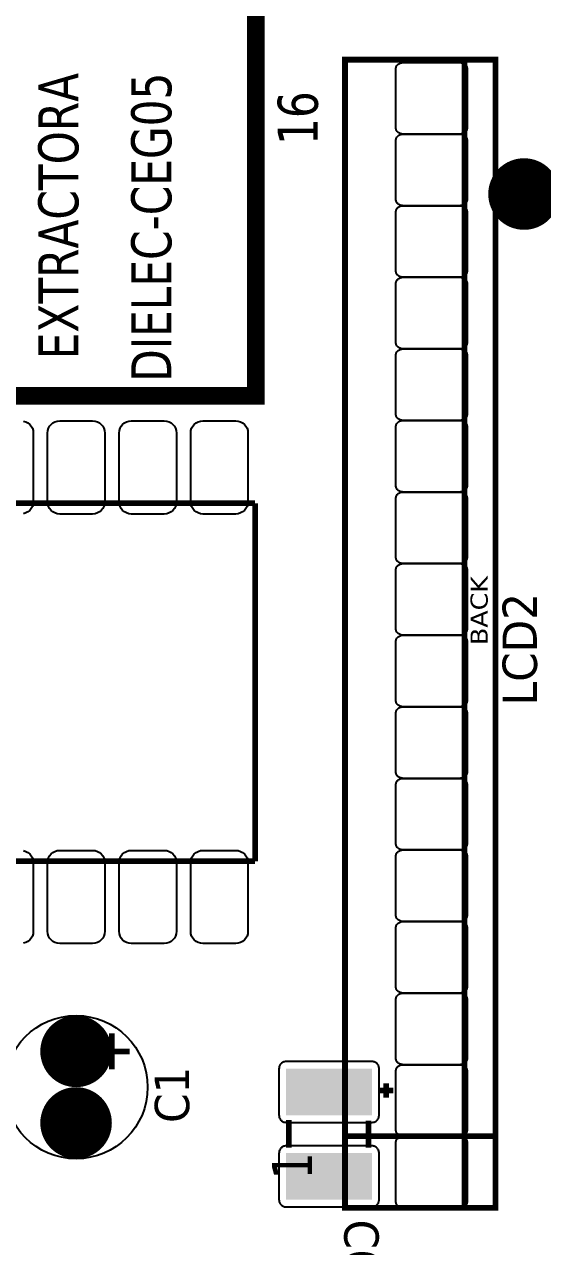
# Model space of a CAD drawing. Header units: millimetres. Extents: x 123.5 to 144.3, y 105.4 to 121.6.
# Drawn here: x 129.239 to 130.325, y 110.335 to 112.895 of the extents above; entities that cross this region are included whole.
import ezdxf

# ---------------------------------------------------------------- set-up
doc = ezdxf.new("R2010")
doc.units = ezdxf.units.MM
doc.layers.add('DESC', color=250, linetype='Continuous')
doc.styles.get("Standard").update_dxf_attribs({"font": 'tahoma.ttf'})

# ---------------------------------------------------------------- blocks, each defined once
blk = doc.blocks.new('RPAD')
blk.add_trace([(-0.5, -0.5), (-0.5, 0.5), (0.5, -0.5), (0.5, 0.5)])
blk = doc.blocks.new('EPAD')
at = {"const_width": 0.5}
blk.add_lwpolyline([(-0.25, 0, 1), (0.25, 0, 1)], format="xyb", close=True, dxfattribs=at)
blk = doc.blocks.new('DIELEC_CEGH')
for points, const_width in [([(131.7, 114.0599), (131.7, 112.0599)], 0.008), ([(131.7, 114.0599), (131.7, 112.0599)], 0.008), ([(131.7, 114.0599), (131.7, 112.0599)], 0.008), ([(132.2, 114.0599), (132.2, 112.0599)], 0.008), ([(132.2, 114.0599), (132.2, 112.0599)], 0.008), ([(132.2, 114.0599), (132.2, 112.0599)], 0.008), ([(132.3501, 112.0589), (132.98, 112.0589), (132.98, 112.4762), (132.3501, 112.4762), (132.3501, 112.0589)], 0.025), ([(132.3501, 112.0589), (132.98, 112.0589), (132.98, 112.4762), (132.3501, 112.4762), (132.3501, 112.0589)], 0.025), ([(132.3501, 112.0589), (132.98, 112.0589), (132.98, 112.4762), (132.3501, 112.4762), (132.3501, 112.0589)], 0.025), ([(131.4343, 112.2351), (131.4343, 112.2851)], 0.008), ([(131.4343, 112.2351), (131.4343, 112.2851)], 0.008), ([(131.4343, 112.2351), (131.4343, 112.2851)], 0.008), ([(131.4593, 112.2601), (131.4093, 112.2601)], 0.008), ([(131.4593, 112.2601), (131.4093, 112.2601)], 0.008), ([(131.4593, 112.2601), (131.4093, 112.2601)], 0.008), ([(132.2, 112.0599), (131.7, 112.0599)], 0.008), ([(132.2, 112.0599), (131.7, 112.0599)], 0.008), ([(132.2, 112.0599), (131.7, 112.0599)], 0.008), ([(131.2996, 112.0126), (131.3386, 112.0126)], 0.008), ([(131.2996, 112.0126), (131.3386, 112.0126)], 0.008), ([(131.2996, 112.0126), (131.3386, 112.0126)], 0.008), ([(131.2157, 111.7241), (132.8197, 111.7241), (132.8197, 111.9343), (131.2157, 111.9343), (131.2157, 111.7241)], 0.008), ([(131.2157, 111.7241), (132.8197, 111.7241), (132.8197, 111.9343), (131.2157, 111.9343), (131.2157, 111.7241)], 0.008), ([(131.2157, 111.7241), (132.8197, 111.7241), (132.8197, 111.9343), (131.2157, 111.9343), (131.2157, 111.7241)], 0.008), ([(131.3157, 111.9304), (131.3157, 111.728)], 0.008), ([(131.3157, 111.9304), (131.3157, 111.728)], 0.008), ([(131.3157, 111.9304), (131.3157, 111.728)], 0.008), ([(131.2996, 111.9016), (131.3376, 111.9016)], 0.008), ([(131.2996, 111.9016), (131.3376, 111.9016)], 0.008), ([(131.2996, 111.9016), (131.3376, 111.9016)], 0.008), ([(131.3696, 111.8766), (131.3896, 111.8766)], 0.008), ([(131.3696, 111.8766), (131.3896, 111.8766)], 0.008), ([(131.3696, 111.8766), (131.3896, 111.8766)], 0.008), ([(131.3796, 111.8866), (131.3796, 111.8666)], 0.008), ([(131.3796, 111.8866), (131.3796, 111.8666)], 0.008), ([(131.3796, 111.8866), (131.3796, 111.8666)], 0.008), ([(131.2185, 111.7674), (132.8169, 111.7674)], 0.008), ([(131.2185, 111.7674), (132.8169, 111.7674)], 0.008), ([(131.2185, 111.7674), (132.8169, 111.7674)], 0.008)]:
    blk.add_lwpolyline(points, dxfattribs=dict(const_width=const_width))
for points in [[(131.7147, 112.3834), (131.7137, 112.3802), (131.7122, 112.3773), (131.7101, 112.3748), (131.7076, 112.3727), (131.7047, 112.3712), (131.7015, 112.3702), (131.698, 112.3699), (131.602, 112.3699), (131.5986, 112.3702), (131.5954, 112.3712), (131.5925, 112.3727), (131.59, 112.3748), (131.5879, 112.3773), (131.5864, 112.3802), (131.5854, 112.3834)], [(132.3147, 112.3834), (132.3137, 112.3802), (132.3122, 112.3773), (132.3101, 112.3748), (132.3076, 112.3727), (132.3047, 112.3712), (132.3015, 112.3702), (132.298, 112.3699), (132.202, 112.3699), (132.1986, 112.3702), (132.1954, 112.3712), (132.1925, 112.3727), (132.19, 112.3748), (132.1879, 112.3773), (132.1864, 112.3802), (132.1854, 112.3834)]]:
    blk.add_lwpolyline(points)
for points in [[(131.715, 112.3329), (131.715, 112.2869), (131.7147, 112.2834), (131.7137, 112.2802), (131.7122, 112.2773), (131.7101, 112.2748), (131.7076, 112.2727), (131.7047, 112.2712), (131.7015, 112.2702), (131.698, 112.2699), (131.602, 112.2699), (131.5986, 112.2702), (131.5954, 112.2712), (131.5925, 112.2727), (131.59, 112.2748), (131.5879, 112.2773), (131.5864, 112.2802), (131.5854, 112.2834), (131.585, 112.2869), (131.585, 112.3329), (131.5854, 112.3364), (131.5864, 112.3396), (131.5879, 112.3425), (131.59, 112.345), (131.5925, 112.347), (131.5954, 112.3486), (131.5986, 112.3495), (131.602, 112.3499), (131.698, 112.3499), (131.7015, 112.3495), (131.7047, 112.3486), (131.7076, 112.347), (131.7101, 112.345), (131.7122, 112.3425), (131.7137, 112.3396), (131.7147, 112.3364), (131.715, 112.3329)], [(132.185, 112.2869), (132.185, 112.3329), (132.1854, 112.3364), (132.1864, 112.3396), (132.1879, 112.3425), (132.19, 112.345), (132.1925, 112.347), (132.1954, 112.3486), (132.1986, 112.3495), (132.202, 112.3499), (132.298, 112.3499), (132.3015, 112.3495), (132.3047, 112.3486), (132.3076, 112.347), (132.3101, 112.345), (132.3122, 112.3425), (132.3137, 112.3396), (132.3147, 112.3364), (132.315, 112.3329), (132.315, 112.2869), (132.3147, 112.2834), (132.3137, 112.2802), (132.3122, 112.2773), (132.3101, 112.2748), (132.3076, 112.2727), (132.3047, 112.2712), (132.3015, 112.2702), (132.298, 112.2699), (132.202, 112.2699), (132.1986, 112.2702), (132.1954, 112.2712), (132.1925, 112.2727), (132.19, 112.2748), (132.1879, 112.2773), (132.1864, 112.2802), (132.1854, 112.2834), (132.185, 112.2869)], [(131.715, 112.2329), (131.715, 112.1869), (131.7147, 112.1834), (131.7137, 112.1802), (131.7122, 112.1773), (131.7101, 112.1748), (131.7076, 112.1727), (131.7047, 112.1712), (131.7015, 112.1702), (131.698, 112.1699), (131.602, 112.1699), (131.5986, 112.1702), (131.5954, 112.1712), (131.5925, 112.1727), (131.59, 112.1748), (131.5879, 112.1773), (131.5864, 112.1802), (131.5854, 112.1834), (131.585, 112.1869), (131.585, 112.2329), (131.5854, 112.2364), (131.5864, 112.2396), (131.5879, 112.2425), (131.59, 112.245), (131.5925, 112.247), (131.5954, 112.2486), (131.5986, 112.2495), (131.602, 112.2499), (131.698, 112.2499), (131.7015, 112.2495), (131.7047, 112.2486), (131.7076, 112.247), (131.7101, 112.245), (131.7122, 112.2425), (131.7137, 112.2396), (131.7147, 112.2364), (131.715, 112.2329)], [(132.185, 112.1869), (132.185, 112.2329), (132.1854, 112.2364), (132.1864, 112.2396), (132.1879, 112.2425), (132.19, 112.245), (132.1925, 112.247), (132.1954, 112.2486), (132.1986, 112.2495), (132.202, 112.2499), (132.298, 112.2499), (132.3015, 112.2495), (132.3047, 112.2486), (132.3076, 112.247), (132.3101, 112.245), (132.3122, 112.2425), (132.3137, 112.2396), (132.3147, 112.2364), (132.315, 112.2329), (132.315, 112.1869), (132.3147, 112.1834), (132.3137, 112.1802), (132.3122, 112.1773), (132.3101, 112.1748), (132.3076, 112.1727), (132.3047, 112.1712), (132.3015, 112.1702), (132.298, 112.1699), (132.202, 112.1699), (132.1986, 112.1702), (132.1954, 112.1712), (132.1925, 112.1727), (132.19, 112.1748), (132.1879, 112.1773), (132.1864, 112.1802), (132.1854, 112.1834), (132.185, 112.1869)], [(131.715, 112.1329), (131.715, 112.0869), (131.7147, 112.0834), (131.7137, 112.0802), (131.7122, 112.0773), (131.7101, 112.0748), (131.7076, 112.0727), (131.7047, 112.0712), (131.7015, 112.0702), (131.698, 112.0699), (131.602, 112.0699), (131.5986, 112.0702), (131.5954, 112.0712), (131.5925, 112.0727), (131.59, 112.0748), (131.5879, 112.0773), (131.5864, 112.0802), (131.5854, 112.0834), (131.585, 112.0869), (131.585, 112.1329), (131.5854, 112.1364), (131.5864, 112.1396), (131.5879, 112.1425), (131.59, 112.145), (131.5925, 112.147), (131.5954, 112.1486), (131.5986, 112.1495), (131.602, 112.1499), (131.698, 112.1499), (131.7015, 112.1495), (131.7047, 112.1486), (131.7076, 112.147), (131.7101, 112.145), (131.7122, 112.1425), (131.7137, 112.1396), (131.7147, 112.1364), (131.715, 112.1329)], [(132.185, 112.0869), (132.185, 112.1329), (132.1854, 112.1364), (132.1864, 112.1396), (132.1879, 112.1425), (132.19, 112.145), (132.1925, 112.147), (132.1954, 112.1486), (132.1986, 112.1495), (132.202, 112.1499), (132.298, 112.1499), (132.3015, 112.1495), (132.3047, 112.1486), (132.3076, 112.147), (132.3101, 112.145), (132.3122, 112.1425), (132.3137, 112.1396), (132.3147, 112.1364), (132.315, 112.1329), (132.315, 112.0869), (132.3147, 112.0834), (132.3137, 112.0802), (132.3122, 112.0773), (132.3101, 112.0748), (132.3076, 112.0727), (132.3047, 112.0712), (132.3015, 112.0702), (132.298, 112.0699), (132.202, 112.0699), (132.1986, 112.0702), (132.1954, 112.0712), (132.1925, 112.0727), (132.19, 112.0748), (132.1879, 112.0773), (132.1864, 112.0802), (132.1854, 112.0834), (132.185, 112.0869)], [(131.2271, 111.8866), (131.2921, 111.8866), (131.2932, 111.8866), (131.2942, 111.8868), (131.2951, 111.887), (131.2961, 111.8873), (131.2969, 111.8877), (131.2978, 111.8882), (131.2985, 111.8888), (131.2992, 111.8894), (131.2999, 111.8902), (131.3004, 111.8909), (131.3009, 111.8917), (131.3013, 111.8926), (131.3017, 111.8935), (131.3019, 111.8945), (131.3021, 111.8955), (131.3021, 111.8966), (131.3021, 112.0166), (131.3021, 112.0176), (131.3019, 112.0186), (131.3017, 112.0196), (131.3013, 112.0205), (131.3009, 112.0214), (131.3004, 112.0222), (131.2999, 112.023), (131.2992, 112.0237), (131.2985, 112.0243), (131.2978, 112.0249), (131.2969, 112.0254), (131.2961, 112.0258), (131.2951, 112.0261), (131.2942, 112.0264), (131.2932, 112.0265), (131.2921, 112.0266), (131.2271, 112.0266), (131.2261, 112.0265), (131.2251, 112.0264), (131.2241, 112.0261), (131.2232, 112.0258), (131.2223, 112.0254), (131.2215, 112.0249), (131.2207, 112.0243), (131.22, 112.0237), (131.2194, 112.023), (131.2188, 112.0222), (131.2183, 112.0214), (131.2179, 112.0205), (131.2176, 112.0196), (131.2173, 112.0186), (131.2172, 112.0176), (131.2171, 112.0166), (131.2171, 111.8966), (131.2172, 111.8955), (131.2173, 111.8945), (131.2176, 111.8935), (131.2179, 111.8926), (131.2183, 111.8917), (131.2188, 111.8909), (131.2194, 111.8902), (131.22, 111.8894), (131.2207, 111.8888), (131.2215, 111.8882), (131.2223, 111.8877), (131.2232, 111.8873), (131.2241, 111.887), (131.2251, 111.8868), (131.2261, 111.8866), (131.2271, 111.8866)], [(131.3451, 111.8866), (131.4101, 111.8866), (131.4112, 111.8866), (131.4122, 111.8868), (131.4131, 111.887), (131.4141, 111.8873), (131.4149, 111.8877), (131.4158, 111.8882), (131.4165, 111.8888), (131.4172, 111.8894), (131.4179, 111.8902), (131.4184, 111.8909), (131.4189, 111.8917), (131.4193, 111.8926), (131.4197, 111.8935), (131.4199, 111.8945), (131.4201, 111.8955), (131.4201, 111.8966), (131.4201, 112.0166), (131.4201, 112.0176), (131.4199, 112.0186), (131.4197, 112.0196), (131.4193, 112.0205), (131.4189, 112.0214), (131.4184, 112.0222), (131.4179, 112.023), (131.4172, 112.0237), (131.4165, 112.0243), (131.4158, 112.0249), (131.4149, 112.0254), (131.4141, 112.0258), (131.4131, 112.0261), (131.4122, 112.0264), (131.4112, 112.0265), (131.4101, 112.0266), (131.3451, 112.0266), (131.3441, 112.0265), (131.3431, 112.0264), (131.3421, 112.0261), (131.3412, 112.0258), (131.3403, 112.0254), (131.3395, 112.0249), (131.3387, 112.0243), (131.338, 112.0237), (131.3374, 112.023), (131.3368, 112.0222), (131.3363, 112.0214), (131.3359, 112.0205), (131.3356, 112.0196), (131.3353, 112.0186), (131.3352, 112.0176), (131.3351, 112.0166), (131.3351, 111.8966), (131.3352, 111.8955), (131.3353, 111.8945), (131.3356, 111.8935), (131.3359, 111.8926), (131.3363, 111.8917), (131.3368, 111.8909), (131.3374, 111.8902), (131.338, 111.8894), (131.3387, 111.8888), (131.3395, 111.8882), (131.3403, 111.8877), (131.3412, 111.8873), (131.3421, 111.887), (131.3431, 111.8868), (131.3441, 111.8866), (131.3451, 111.8866)], [(131.2257, 111.8634), (131.3057, 111.8634), (131.3068, 111.8634), (131.3078, 111.8632), (131.3087, 111.863), (131.3097, 111.8627), (131.3105, 111.8622), (131.3114, 111.8617), (131.3121, 111.8612), (131.3128, 111.8605), (131.3135, 111.8598), (131.314, 111.8591), (131.3145, 111.8582), (131.315, 111.8574), (131.3153, 111.8564), (131.3155, 111.8555), (131.3157, 111.8545), (131.3157, 111.8534), (131.3157, 111.7734), (131.3157, 111.7724), (131.3155, 111.7714), (131.3153, 111.7704), (131.315, 111.7695), (131.3145, 111.7686), (131.314, 111.7678), (131.3135, 111.767), (131.3128, 111.7663), (131.3121, 111.7657), (131.3114, 111.7651), (131.3105, 111.7646), (131.3097, 111.7642), (131.3087, 111.7639), (131.3078, 111.7636), (131.3068, 111.7635), (131.3057, 111.7634), (131.2257, 111.7634), (131.2247, 111.7635), (131.2237, 111.7636), (131.2227, 111.7639), (131.2218, 111.7642), (131.2209, 111.7646), (131.2201, 111.7651), (131.2193, 111.7657), (131.2186, 111.7663), (131.218, 111.767), (131.2174, 111.7678), (131.2169, 111.7686), (131.2165, 111.7695), (131.2162, 111.7704), (131.2159, 111.7714), (131.2158, 111.7724), (131.2157, 111.7734), (131.2157, 111.8534), (131.2158, 111.8545), (131.2159, 111.8555), (131.2162, 111.8564), (131.2165, 111.8574), (131.2169, 111.8582), (131.2174, 111.8591), (131.218, 111.8598), (131.2186, 111.8605), (131.2193, 111.8612), (131.2201, 111.8617), (131.2209, 111.8622), (131.2218, 111.8627), (131.2227, 111.863), (131.2237, 111.8632), (131.2247, 111.8634), (131.2257, 111.8634)], [(131.3257, 111.8634), (131.4057, 111.8634), (131.4068, 111.8634), (131.4078, 111.8632), (131.4087, 111.863), (131.4097, 111.8627), (131.4105, 111.8622), (131.4114, 111.8617), (131.4121, 111.8612), (131.4128, 111.8605), (131.4135, 111.8598), (131.414, 111.8591), (131.4145, 111.8582), (131.415, 111.8574), (131.4153, 111.8564), (131.4155, 111.8555), (131.4157, 111.8545), (131.4157, 111.8534), (131.4157, 111.7734), (131.4157, 111.7724), (131.4155, 111.7714), (131.4153, 111.7704), (131.415, 111.7695), (131.4145, 111.7686), (131.414, 111.7678), (131.4135, 111.767), (131.4128, 111.7663), (131.4121, 111.7657), (131.4114, 111.7651), (131.4105, 111.7646), (131.4097, 111.7642), (131.4087, 111.7639), (131.4078, 111.7636), (131.4068, 111.7635), (131.4057, 111.7634), (131.3257, 111.7634), (131.3247, 111.7635), (131.3237, 111.7636), (131.3227, 111.7639), (131.3218, 111.7642), (131.3209, 111.7646), (131.3201, 111.7651), (131.3193, 111.7657), (131.3186, 111.7663), (131.318, 111.767), (131.3174, 111.7678), (131.3169, 111.7686), (131.3165, 111.7695), (131.3162, 111.7704), (131.3159, 111.7714), (131.3158, 111.7724), (131.3157, 111.7734), (131.3157, 111.8534), (131.3158, 111.8545), (131.3159, 111.8555), (131.3162, 111.8564), (131.3165, 111.8574), (131.3169, 111.8582), (131.3174, 111.8591), (131.318, 111.8598), (131.3186, 111.8605), (131.3193, 111.8612), (131.3201, 111.8617), (131.3209, 111.8622), (131.3218, 111.8627), (131.3227, 111.863), (131.3237, 111.8632), (131.3247, 111.8634), (131.3257, 111.8634)], [(131.4257, 111.8634), (131.5057, 111.8634), (131.5068, 111.8634), (131.5078, 111.8632), (131.5087, 111.863), (131.5097, 111.8627), (131.5105, 111.8622), (131.5114, 111.8617), (131.5121, 111.8612), (131.5128, 111.8605), (131.5135, 111.8598), (131.514, 111.8591), (131.5145, 111.8582), (131.515, 111.8574), (131.5153, 111.8564), (131.5155, 111.8555), (131.5157, 111.8545), (131.5157, 111.8534), (131.5157, 111.7734), (131.5157, 111.7724), (131.5155, 111.7714), (131.5153, 111.7704), (131.515, 111.7695), (131.5145, 111.7686), (131.514, 111.7678), (131.5135, 111.767), (131.5128, 111.7663), (131.5121, 111.7657), (131.5114, 111.7651), (131.5105, 111.7646), (131.5097, 111.7642), (131.5087, 111.7639), (131.5078, 111.7636), (131.5068, 111.7635), (131.5057, 111.7634), (131.4257, 111.7634), (131.4247, 111.7635), (131.4237, 111.7636), (131.4227, 111.7639), (131.4218, 111.7642), (131.4209, 111.7646), (131.4201, 111.7651), (131.4193, 111.7657), (131.4186, 111.7663), (131.418, 111.767), (131.4174, 111.7678), (131.4169, 111.7686), (131.4165, 111.7695), (131.4162, 111.7704), (131.4159, 111.7714), (131.4158, 111.7724), (131.4157, 111.7734), (131.4157, 111.8534), (131.4158, 111.8545), (131.4159, 111.8555), (131.4162, 111.8564), (131.4165, 111.8574), (131.4169, 111.8582), (131.4174, 111.8591), (131.418, 111.8598), (131.4186, 111.8605), (131.4193, 111.8612), (131.4201, 111.8617), (131.4209, 111.8622), (131.4218, 111.8627), (131.4227, 111.863), (131.4237, 111.8632), (131.4247, 111.8634), (131.4257, 111.8634)], [(131.5257, 111.8634), (131.6057, 111.8634), (131.6068, 111.8634), (131.6078, 111.8632), (131.6087, 111.863), (131.6097, 111.8627), (131.6105, 111.8622), (131.6114, 111.8617), (131.6121, 111.8612), (131.6128, 111.8605), (131.6135, 111.8598), (131.614, 111.8591), (131.6145, 111.8582), (131.615, 111.8574), (131.6153, 111.8564), (131.6155, 111.8555), (131.6157, 111.8545), (131.6157, 111.8534), (131.6157, 111.7734), (131.6157, 111.7724), (131.6155, 111.7714), (131.6153, 111.7704), (131.615, 111.7695), (131.6145, 111.7686), (131.614, 111.7678), (131.6135, 111.767), (131.6128, 111.7663), (131.6121, 111.7657), (131.6114, 111.7651), (131.6105, 111.7646), (131.6097, 111.7642), (131.6087, 111.7639), (131.6078, 111.7636), (131.6068, 111.7635), (131.6057, 111.7634), (131.5257, 111.7634), (131.5247, 111.7635), (131.5237, 111.7636), (131.5227, 111.7639), (131.5218, 111.7642), (131.5209, 111.7646), (131.5201, 111.7651), (131.5193, 111.7657), (131.5186, 111.7663), (131.518, 111.767), (131.5174, 111.7678), (131.5169, 111.7686), (131.5165, 111.7695), (131.5162, 111.7704), (131.5159, 111.7714), (131.5158, 111.7724), (131.5157, 111.7734), (131.5157, 111.8534), (131.5158, 111.8545), (131.5159, 111.8555), (131.5162, 111.8564), (131.5165, 111.8574), (131.5169, 111.8582), (131.5174, 111.8591), (131.518, 111.8598), (131.5186, 111.8605), (131.5193, 111.8612), (131.5201, 111.8617), (131.5209, 111.8622), (131.5218, 111.8627), (131.5227, 111.863), (131.5237, 111.8632), (131.5247, 111.8634), (131.5257, 111.8634)], [(131.6257, 111.8634), (131.7057, 111.8634), (131.7068, 111.8634), (131.7078, 111.8632), (131.7087, 111.863), (131.7097, 111.8627), (131.7105, 111.8622), (131.7114, 111.8617), (131.7121, 111.8612), (131.7128, 111.8605), (131.7135, 111.8598), (131.714, 111.8591), (131.7145, 111.8582), (131.715, 111.8574), (131.7153, 111.8564), (131.7155, 111.8555), (131.7157, 111.8545), (131.7157, 111.8534), (131.7157, 111.7734), (131.7157, 111.7724), (131.7155, 111.7714), (131.7153, 111.7704), (131.715, 111.7695), (131.7145, 111.7686), (131.714, 111.7678), (131.7135, 111.767), (131.7128, 111.7663), (131.7121, 111.7657), (131.7114, 111.7651), (131.7105, 111.7646), (131.7097, 111.7642), (131.7087, 111.7639), (131.7078, 111.7636), (131.7068, 111.7635), (131.7057, 111.7634), (131.6257, 111.7634), (131.6247, 111.7635), (131.6237, 111.7636), (131.6227, 111.7639), (131.6218, 111.7642), (131.6209, 111.7646), (131.6201, 111.7651), (131.6193, 111.7657), (131.6186, 111.7663), (131.618, 111.767), (131.6174, 111.7678), (131.6169, 111.7686), (131.6165, 111.7695), (131.6162, 111.7704), (131.6159, 111.7714), (131.6158, 111.7724), (131.6157, 111.7734), (131.6157, 111.8534), (131.6158, 111.8545), (131.6159, 111.8555), (131.6162, 111.8564), (131.6165, 111.8574), (131.6169, 111.8582), (131.6174, 111.8591), (131.618, 111.8598), (131.6186, 111.8605), (131.6193, 111.8612), (131.6201, 111.8617), (131.6209, 111.8622), (131.6218, 111.8627), (131.6227, 111.863), (131.6237, 111.8632), (131.6247, 111.8634), (131.6257, 111.8634)], [(131.7257, 111.8634), (131.8057, 111.8634), (131.8068, 111.8634), (131.8078, 111.8632), (131.8087, 111.863), (131.8097, 111.8627), (131.8105, 111.8622), (131.8114, 111.8617), (131.8121, 111.8612), (131.8128, 111.8605), (131.8135, 111.8598), (131.814, 111.8591), (131.8145, 111.8582), (131.815, 111.8574), (131.8153, 111.8564), (131.8155, 111.8555), (131.8157, 111.8545), (131.8157, 111.8534), (131.8157, 111.7734), (131.8157, 111.7724), (131.8155, 111.7714), (131.8153, 111.7704), (131.815, 111.7695), (131.8145, 111.7686), (131.814, 111.7678), (131.8135, 111.767), (131.8128, 111.7663), (131.8121, 111.7657), (131.8114, 111.7651), (131.8105, 111.7646), (131.8097, 111.7642), (131.8087, 111.7639), (131.8078, 111.7636), (131.8068, 111.7635), (131.8057, 111.7634), (131.7257, 111.7634), (131.7247, 111.7635), (131.7237, 111.7636), (131.7227, 111.7639), (131.7218, 111.7642), (131.7209, 111.7646), (131.7201, 111.7651), (131.7193, 111.7657), (131.7186, 111.7663), (131.718, 111.767), (131.7174, 111.7678), (131.7169, 111.7686), (131.7165, 111.7695), (131.7162, 111.7704), (131.7159, 111.7714), (131.7158, 111.7724), (131.7157, 111.7734), (131.7157, 111.8534), (131.7158, 111.8545), (131.7159, 111.8555), (131.7162, 111.8564), (131.7165, 111.8574), (131.7169, 111.8582), (131.7174, 111.8591), (131.718, 111.8598), (131.7186, 111.8605), (131.7193, 111.8612), (131.7201, 111.8617), (131.7209, 111.8622), (131.7218, 111.8627), (131.7227, 111.863), (131.7237, 111.8632), (131.7247, 111.8634), (131.7257, 111.8634)], [(131.8257, 111.8634), (131.9057, 111.8634), (131.9068, 111.8634), (131.9078, 111.8632), (131.9087, 111.863), (131.9097, 111.8627), (131.9105, 111.8622), (131.9114, 111.8617), (131.9121, 111.8612), (131.9128, 111.8605), (131.9135, 111.8598), (131.914, 111.8591), (131.9145, 111.8582), (131.915, 111.8574), (131.9153, 111.8564), (131.9155, 111.8555), (131.9157, 111.8545), (131.9157, 111.8534), (131.9157, 111.7734), (131.9157, 111.7724), (131.9155, 111.7714), (131.9153, 111.7704), (131.915, 111.7695), (131.9145, 111.7686), (131.914, 111.7678), (131.9135, 111.767), (131.9128, 111.7663), (131.9121, 111.7657), (131.9114, 111.7651), (131.9105, 111.7646), (131.9097, 111.7642), (131.9087, 111.7639), (131.9078, 111.7636), (131.9068, 111.7635), (131.9057, 111.7634), (131.8257, 111.7634), (131.8247, 111.7635), (131.8237, 111.7636), (131.8227, 111.7639), (131.8218, 111.7642), (131.8209, 111.7646), (131.8201, 111.7651), (131.8193, 111.7657), (131.8186, 111.7663), (131.818, 111.767), (131.8174, 111.7678), (131.8169, 111.7686), (131.8165, 111.7695), (131.8162, 111.7704), (131.8159, 111.7714), (131.8158, 111.7724), (131.8157, 111.7734), (131.8157, 111.8534), (131.8158, 111.8545), (131.8159, 111.8555), (131.8162, 111.8564), (131.8165, 111.8574), (131.8169, 111.8582), (131.8174, 111.8591), (131.818, 111.8598), (131.8186, 111.8605), (131.8193, 111.8612), (131.8201, 111.8617), (131.8209, 111.8622), (131.8218, 111.8627), (131.8227, 111.863), (131.8237, 111.8632), (131.8247, 111.8634), (131.8257, 111.8634)], [(131.9257, 111.8634), (132.0057, 111.8634), (132.0068, 111.8634), (132.0078, 111.8632), (132.0087, 111.863), (132.0097, 111.8627), (132.0105, 111.8622), (132.0114, 111.8617), (132.0121, 111.8612), (132.0128, 111.8605), (132.0135, 111.8598), (132.014, 111.8591), (132.0145, 111.8582), (132.015, 111.8574), (132.0153, 111.8564), (132.0155, 111.8555), (132.0157, 111.8545), (132.0157, 111.8534), (132.0157, 111.7734), (132.0157, 111.7724), (132.0155, 111.7714), (132.0153, 111.7704), (132.015, 111.7695), (132.0145, 111.7686), (132.014, 111.7678), (132.0135, 111.767), (132.0128, 111.7663), (132.0121, 111.7657), (132.0114, 111.7651), (132.0105, 111.7646), (132.0097, 111.7642), (132.0087, 111.7639), (132.0078, 111.7636), (132.0068, 111.7635), (132.0057, 111.7634), (131.9257, 111.7634), (131.9247, 111.7635), (131.9237, 111.7636), (131.9227, 111.7639), (131.9218, 111.7642), (131.9209, 111.7646), (131.9201, 111.7651), (131.9193, 111.7657), (131.9186, 111.7663), (131.918, 111.767), (131.9174, 111.7678), (131.9169, 111.7686), (131.9165, 111.7695), (131.9162, 111.7704), (131.9159, 111.7714), (131.9158, 111.7724), (131.9157, 111.7734), (131.9157, 111.8534), (131.9158, 111.8545), (131.9159, 111.8555), (131.9162, 111.8564), (131.9165, 111.8574), (131.9169, 111.8582), (131.9174, 111.8591), (131.918, 111.8598), (131.9186, 111.8605), (131.9193, 111.8612), (131.9201, 111.8617), (131.9209, 111.8622), (131.9218, 111.8627), (131.9227, 111.863), (131.9237, 111.8632), (131.9247, 111.8634), (131.9257, 111.8634)], [(132.0257, 111.8634), (132.1057, 111.8634), (132.1068, 111.8634), (132.1078, 111.8632), (132.1087, 111.863), (132.1097, 111.8627), (132.1105, 111.8622), (132.1114, 111.8617), (132.1121, 111.8612), (132.1128, 111.8605), (132.1135, 111.8598), (132.114, 111.8591), (132.1145, 111.8582), (132.115, 111.8574), (132.1153, 111.8564), (132.1155, 111.8555), (132.1157, 111.8545), (132.1157, 111.8534), (132.1157, 111.7734), (132.1157, 111.7724), (132.1155, 111.7714), (132.1153, 111.7704), (132.115, 111.7695), (132.1145, 111.7686), (132.114, 111.7678), (132.1135, 111.767), (132.1128, 111.7663), (132.1121, 111.7657), (132.1114, 111.7651), (132.1105, 111.7646), (132.1097, 111.7642), (132.1087, 111.7639), (132.1078, 111.7636), (132.1068, 111.7635), (132.1057, 111.7634), (132.0257, 111.7634), (132.0247, 111.7635), (132.0237, 111.7636), (132.0227, 111.7639), (132.0218, 111.7642), (132.0209, 111.7646), (132.0201, 111.7651), (132.0193, 111.7657), (132.0186, 111.7663), (132.018, 111.767), (132.0174, 111.7678), (132.0169, 111.7686), (132.0165, 111.7695), (132.0162, 111.7704), (132.0159, 111.7714), (132.0158, 111.7724), (132.0157, 111.7734), (132.0157, 111.8534), (132.0158, 111.8545), (132.0159, 111.8555), (132.0162, 111.8564), (132.0165, 111.8574), (132.0169, 111.8582), (132.0174, 111.8591), (132.018, 111.8598), (132.0186, 111.8605), (132.0193, 111.8612), (132.0201, 111.8617), (132.0209, 111.8622), (132.0218, 111.8627), (132.0227, 111.863), (132.0237, 111.8632), (132.0247, 111.8634), (132.0257, 111.8634)], [(132.1257, 111.8634), (132.2057, 111.8634), (132.2068, 111.8634), (132.2078, 111.8632), (132.2087, 111.863), (132.2097, 111.8627), (132.2105, 111.8622), (132.2114, 111.8617), (132.2121, 111.8612), (132.2128, 111.8605), (132.2135, 111.8598), (132.214, 111.8591), (132.2145, 111.8582), (132.215, 111.8574), (132.2153, 111.8564), (132.2155, 111.8555), (132.2157, 111.8545), (132.2157, 111.8534), (132.2157, 111.7734), (132.2157, 111.7724), (132.2155, 111.7714), (132.2153, 111.7704), (132.215, 111.7695), (132.2145, 111.7686), (132.214, 111.7678), (132.2135, 111.767), (132.2128, 111.7663), (132.2121, 111.7657), (132.2114, 111.7651), (132.2105, 111.7646), (132.2097, 111.7642), (132.2087, 111.7639), (132.2078, 111.7636), (132.2068, 111.7635), (132.2057, 111.7634), (132.1257, 111.7634), (132.1247, 111.7635), (132.1237, 111.7636), (132.1227, 111.7639), (132.1218, 111.7642), (132.1209, 111.7646), (132.1201, 111.7651), (132.1193, 111.7657), (132.1186, 111.7663), (132.118, 111.767), (132.1174, 111.7678), (132.1169, 111.7686), (132.1165, 111.7695), (132.1162, 111.7704), (132.1159, 111.7714), (132.1158, 111.7724), (132.1157, 111.7734), (132.1157, 111.8534), (132.1158, 111.8545), (132.1159, 111.8555), (132.1162, 111.8564), (132.1165, 111.8574), (132.1169, 111.8582), (132.1174, 111.8591), (132.118, 111.8598), (132.1186, 111.8605), (132.1193, 111.8612), (132.1201, 111.8617), (132.1209, 111.8622), (132.1218, 111.8627), (132.1227, 111.863), (132.1237, 111.8632), (132.1247, 111.8634), (132.1257, 111.8634)], [(132.2257, 111.8634), (132.3057, 111.8634), (132.3068, 111.8634), (132.3078, 111.8632), (132.3087, 111.863), (132.3097, 111.8627), (132.3105, 111.8622), (132.3114, 111.8617), (132.3121, 111.8612), (132.3128, 111.8605), (132.3135, 111.8598), (132.314, 111.8591), (132.3145, 111.8582), (132.315, 111.8574), (132.3153, 111.8564), (132.3155, 111.8555), (132.3157, 111.8545), (132.3157, 111.8534), (132.3157, 111.7734), (132.3157, 111.7724), (132.3155, 111.7714), (132.3153, 111.7704), (132.315, 111.7695), (132.3145, 111.7686), (132.314, 111.7678), (132.3135, 111.767), (132.3128, 111.7663), (132.3121, 111.7657), (132.3114, 111.7651), (132.3105, 111.7646), (132.3097, 111.7642), (132.3087, 111.7639), (132.3078, 111.7636), (132.3068, 111.7635), (132.3057, 111.7634), (132.2257, 111.7634), (132.2247, 111.7635), (132.2237, 111.7636), (132.2227, 111.7639), (132.2218, 111.7642), (132.2209, 111.7646), (132.2201, 111.7651), (132.2193, 111.7657), (132.2186, 111.7663), (132.218, 111.767), (132.2174, 111.7678), (132.2169, 111.7686), (132.2165, 111.7695), (132.2162, 111.7704), (132.2159, 111.7714), (132.2158, 111.7724), (132.2157, 111.7734), (132.2157, 111.8534), (132.2158, 111.8545), (132.2159, 111.8555), (132.2162, 111.8564), (132.2165, 111.8574), (132.2169, 111.8582), (132.2174, 111.8591), (132.218, 111.8598), (132.2186, 111.8605), (132.2193, 111.8612), (132.2201, 111.8617), (132.2209, 111.8622), (132.2218, 111.8627), (132.2227, 111.863), (132.2237, 111.8632), (132.2247, 111.8634), (132.2257, 111.8634)], [(132.3257, 111.8634), (132.4057, 111.8634), (132.4068, 111.8634), (132.4078, 111.8632), (132.4087, 111.863), (132.4097, 111.8627), (132.4105, 111.8622), (132.4114, 111.8617), (132.4121, 111.8612), (132.4128, 111.8605), (132.4135, 111.8598), (132.414, 111.8591), (132.4145, 111.8582), (132.415, 111.8574), (132.4153, 111.8564), (132.4155, 111.8555), (132.4157, 111.8545), (132.4157, 111.8534), (132.4157, 111.7734), (132.4157, 111.7724), (132.4155, 111.7714), (132.4153, 111.7704), (132.415, 111.7695), (132.4145, 111.7686), (132.414, 111.7678), (132.4135, 111.767), (132.4128, 111.7663), (132.4121, 111.7657), (132.4114, 111.7651), (132.4105, 111.7646), (132.4097, 111.7642), (132.4087, 111.7639), (132.4078, 111.7636), (132.4068, 111.7635), (132.4057, 111.7634), (132.3257, 111.7634), (132.3247, 111.7635), (132.3237, 111.7636), (132.3227, 111.7639), (132.3218, 111.7642), (132.3209, 111.7646), (132.3201, 111.7651), (132.3193, 111.7657), (132.3186, 111.7663), (132.318, 111.767), (132.3174, 111.7678), (132.3169, 111.7686), (132.3165, 111.7695), (132.3162, 111.7704), (132.3159, 111.7714), (132.3158, 111.7724), (132.3157, 111.7734), (132.3157, 111.8534), (132.3158, 111.8545), (132.3159, 111.8555), (132.3162, 111.8564), (132.3165, 111.8574), (132.3169, 111.8582), (132.3174, 111.8591), (132.318, 111.8598), (132.3186, 111.8605), (132.3193, 111.8612), (132.3201, 111.8617), (132.3209, 111.8622), (132.3218, 111.8627), (132.3227, 111.863), (132.3237, 111.8632), (132.3247, 111.8634), (132.3257, 111.8634)], [(132.4257, 111.8634), (132.5057, 111.8634), (132.5068, 111.8634), (132.5078, 111.8632), (132.5087, 111.863), (132.5097, 111.8627), (132.5105, 111.8622), (132.5114, 111.8617), (132.5121, 111.8612), (132.5128, 111.8605), (132.5135, 111.8598), (132.514, 111.8591), (132.5145, 111.8582), (132.515, 111.8574), (132.5153, 111.8564), (132.5155, 111.8555), (132.5157, 111.8545), (132.5157, 111.8534), (132.5157, 111.7734), (132.5157, 111.7724), (132.5155, 111.7714), (132.5153, 111.7704), (132.515, 111.7695), (132.5145, 111.7686), (132.514, 111.7678), (132.5135, 111.767), (132.5128, 111.7663), (132.5121, 111.7657), (132.5114, 111.7651), (132.5105, 111.7646), (132.5097, 111.7642), (132.5087, 111.7639), (132.5078, 111.7636), (132.5068, 111.7635), (132.5057, 111.7634), (132.4257, 111.7634), (132.4247, 111.7635), (132.4237, 111.7636), (132.4227, 111.7639), (132.4218, 111.7642), (132.4209, 111.7646), (132.4201, 111.7651), (132.4193, 111.7657), (132.4186, 111.7663), (132.418, 111.767), (132.4174, 111.7678), (132.4169, 111.7686), (132.4165, 111.7695), (132.4162, 111.7704), (132.4159, 111.7714), (132.4158, 111.7724), (132.4157, 111.7734), (132.4157, 111.8534), (132.4158, 111.8545), (132.4159, 111.8555), (132.4162, 111.8564), (132.4165, 111.8574), (132.4169, 111.8582), (132.4174, 111.8591), (132.418, 111.8598), (132.4186, 111.8605), (132.4193, 111.8612), (132.4201, 111.8617), (132.4209, 111.8622), (132.4218, 111.8627), (132.4227, 111.863), (132.4237, 111.8632), (132.4247, 111.8634), (132.4257, 111.8634)], [(132.5257, 111.8634), (132.6057, 111.8634), (132.6068, 111.8634), (132.6078, 111.8632), (132.6087, 111.863), (132.6097, 111.8627), (132.6105, 111.8622), (132.6114, 111.8617), (132.6121, 111.8612), (132.6128, 111.8605), (132.6135, 111.8598), (132.614, 111.8591), (132.6145, 111.8582), (132.615, 111.8574), (132.6153, 111.8564), (132.6155, 111.8555), (132.6157, 111.8545), (132.6157, 111.8534), (132.6157, 111.7734), (132.6157, 111.7724), (132.6155, 111.7714), (132.6153, 111.7704), (132.615, 111.7695), (132.6145, 111.7686), (132.614, 111.7678), (132.6135, 111.767), (132.6128, 111.7663), (132.6121, 111.7657), (132.6114, 111.7651), (132.6105, 111.7646), (132.6097, 111.7642), (132.6087, 111.7639), (132.6078, 111.7636), (132.6068, 111.7635), (132.6057, 111.7634), (132.5257, 111.7634), (132.5247, 111.7635), (132.5237, 111.7636), (132.5227, 111.7639), (132.5218, 111.7642), (132.5209, 111.7646), (132.5201, 111.7651), (132.5193, 111.7657), (132.5186, 111.7663), (132.518, 111.767), (132.5174, 111.7678), (132.5169, 111.7686), (132.5165, 111.7695), (132.5162, 111.7704), (132.5159, 111.7714), (132.5158, 111.7724), (132.5157, 111.7734), (132.5157, 111.8534), (132.5158, 111.8545), (132.5159, 111.8555), (132.5162, 111.8564), (132.5165, 111.8574), (132.5169, 111.8582), (132.5174, 111.8591), (132.518, 111.8598), (132.5186, 111.8605), (132.5193, 111.8612), (132.5201, 111.8617), (132.5209, 111.8622), (132.5218, 111.8627), (132.5227, 111.863), (132.5237, 111.8632), (132.5247, 111.8634), (132.5257, 111.8634)], [(132.6257, 111.8634), (132.7057, 111.8634), (132.7068, 111.8634), (132.7078, 111.8632), (132.7087, 111.863), (132.7097, 111.8627), (132.7105, 111.8622), (132.7114, 111.8617), (132.7121, 111.8612), (132.7128, 111.8605), (132.7135, 111.8598), (132.714, 111.8591), (132.7145, 111.8582), (132.715, 111.8574), (132.7153, 111.8564), (132.7155, 111.8555), (132.7157, 111.8545), (132.7157, 111.8534), (132.7157, 111.7734), (132.7157, 111.7724), (132.7155, 111.7714), (132.7153, 111.7704), (132.715, 111.7695), (132.7145, 111.7686), (132.714, 111.7678), (132.7135, 111.767), (132.7128, 111.7663), (132.7121, 111.7657), (132.7114, 111.7651), (132.7105, 111.7646), (132.7097, 111.7642), (132.7087, 111.7639), (132.7078, 111.7636), (132.7068, 111.7635), (132.7057, 111.7634), (132.6257, 111.7634), (132.6247, 111.7635), (132.6237, 111.7636), (132.6227, 111.7639), (132.6218, 111.7642), (132.6209, 111.7646), (132.6201, 111.7651), (132.6193, 111.7657), (132.6186, 111.7663), (132.618, 111.767), (132.6174, 111.7678), (132.6169, 111.7686), (132.6165, 111.7695), (132.6162, 111.7704), (132.6159, 111.7714), (132.6158, 111.7724), (132.6157, 111.7734), (132.6157, 111.8534), (132.6158, 111.8545), (132.6159, 111.8555), (132.6162, 111.8564), (132.6165, 111.8574), (132.6169, 111.8582), (132.6174, 111.8591), (132.618, 111.8598), (132.6186, 111.8605), (132.6193, 111.8612), (132.6201, 111.8617), (132.6209, 111.8622), (132.6218, 111.8627), (132.6227, 111.863), (132.6237, 111.8632), (132.6247, 111.8634), (132.6257, 111.8634)], [(132.7257, 111.8634), (132.8057, 111.8634), (132.8068, 111.8634), (132.8078, 111.8632), (132.8087, 111.863), (132.8097, 111.8627), (132.8105, 111.8622), (132.8114, 111.8617), (132.8121, 111.8612), (132.8128, 111.8605), (132.8135, 111.8598), (132.814, 111.8591), (132.8145, 111.8582), (132.815, 111.8574), (132.8153, 111.8564), (132.8155, 111.8555), (132.8157, 111.8545), (132.8157, 111.8534), (132.8157, 111.7734), (132.8157, 111.7724), (132.8155, 111.7714), (132.8153, 111.7704), (132.815, 111.7695), (132.8145, 111.7686), (132.814, 111.7678), (132.8135, 111.767), (132.8128, 111.7663), (132.8121, 111.7657), (132.8114, 111.7651), (132.8105, 111.7646), (132.8097, 111.7642), (132.8087, 111.7639), (132.8078, 111.7636), (132.8068, 111.7635), (132.8057, 111.7634), (132.7257, 111.7634), (132.7247, 111.7635), (132.7237, 111.7636), (132.7227, 111.7639), (132.7218, 111.7642), (132.7209, 111.7646), (132.7201, 111.7651), (132.7193, 111.7657), (132.7186, 111.7663), (132.718, 111.767), (132.7174, 111.7678), (132.7169, 111.7686), (132.7165, 111.7695), (132.7162, 111.7704), (132.7159, 111.7714), (132.7158, 111.7724), (132.7157, 111.7734), (132.7157, 111.8534), (132.7158, 111.8545), (132.7159, 111.8555), (132.7162, 111.8564), (132.7165, 111.8574), (132.7169, 111.8582), (132.7174, 111.8591), (132.718, 111.8598), (132.7186, 111.8605), (132.7193, 111.8612), (132.7201, 111.8617), (132.7209, 111.8622), (132.7218, 111.8627), (132.7227, 111.863), (132.7237, 111.8632), (132.7247, 111.8634), (132.7257, 111.8634)]]:
    blk.add_lwpolyline(points, close=True)
blk.add_circle((131.3843, 112.3101), 0.1)
blk.add_circle((131.3843, 112.3101), 0.1)
blk.add_circle((131.3843, 112.3101), 0.1)
at = {"xscale": 0.1, "yscale": 0.1}
for p in [(131.3343, 112.3101), (131.4343, 112.3101), (132.632, 111.6841)]:
    blk.add_blockref('EPAD', p, dxfattribs=at)
at = {"xscale": 0.065, "yscale": 0.12, "rotation": 180}
for p in [(131.2596, 111.9566), (131.3776, 111.9566)]:
    blk.add_blockref('RPAD', p, dxfattribs=at)
for s, height, width, p in [('EXTRACTORA', 0.056, 0.892857, (132.4012, 112.3069)), ('EXTRACTORA', 0.056, 0.892857, (132.4012, 112.3069)), ('EXTRACTORA', 0.056, 0.892857, (132.4012, 112.3069)), ('DIELEC-CEG05', 0.056, 0.892857, (132.3697, 112.177)), ('DIELEC-CEG05', 0.056, 0.892857, (132.3697, 112.177)), ('DIELEC-CEG05', 0.056, 0.892857, (132.3697, 112.177)), ('C1', 0.048, 1.041667, (131.3343, 112.1521)), ('C1', 0.048, 1.041667, (131.3343, 112.1521)), ('C1', 0.048, 1.041667, (131.3343, 112.1521)), ('1', 0.056, 0.892857, (131.2556, 111.9802)), ('1', 0.056, 0.892857, (131.2556, 111.9802)), ('1', 0.056, 0.892857, (131.2556, 111.9802)), ('16', 0.056, 0.892857, (132.7005, 111.9723)), ('16', 0.056, 0.892857, (132.7005, 111.9723)), ('16', 0.056, 0.892857, (132.7005, 111.9723)), ('BACK', 0.024, 1.25, (132.0019, 111.7349)), ('BACK', 0.024, 1.25, (132.0019, 111.7349)), ('BACK', 0.024, 1.25, (132.0019, 111.7349)), ('LCD2', 0.048, 1.041667, (131.9177, 111.6661)), ('LCD2', 0.048, 1.041667, (131.9177, 111.6661)), ('LCD2', 0.048, 1.041667, (131.9177, 111.6661))]:
    blk.add_text(s, height=height, dxfattribs=dict(width=width)).set_placement(p)
at = {"text_generation_flag": 2, "width": 1.041667}
blk.add_text('C6', height=0.048, dxfattribs=at).set_placement((131.1993, 111.8873))
blk.add_text('C6', height=0.048, dxfattribs=at).set_placement((131.1993, 111.8873))
blk.add_text('C6', height=0.048, dxfattribs=at).set_placement((131.1993, 111.8873))

msp = doc.modelspace()

# ---------------------------------------------------------------- block references
at = {"layer": 'DESC', "xscale": 1.5, "yscale": 1.5, "zscale": 1.5, "rotation": 90}
msp.add_blockref('DIELEC_CEGH', (297.8127, -86.4079), dxfattribs=at)

doc.saveas('drawing.dxf')
